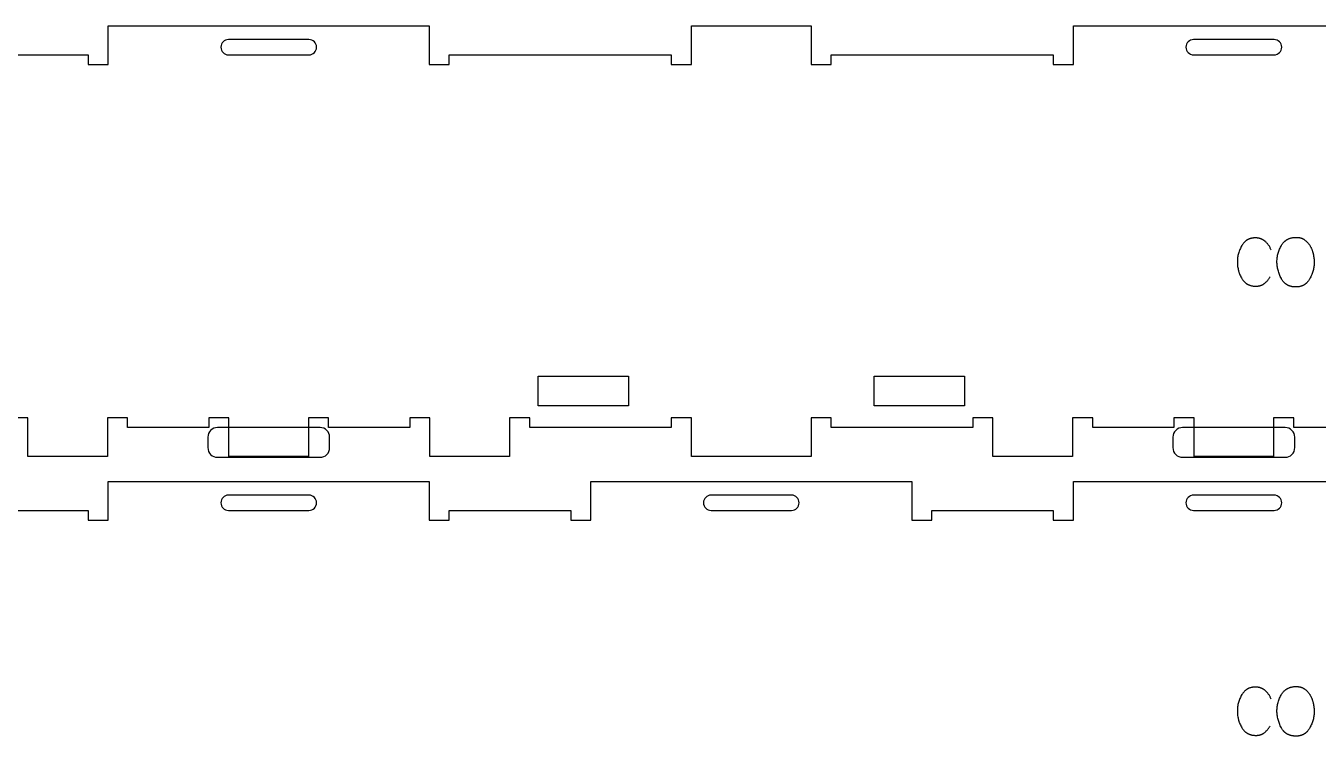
# Model space of a CAD drawing. Extents: x 0 to 4485, y 0 to 8771.
# Drawn here: x 841 to 1645, y 4287 to 4728 of the extents above; entities that cross this region are included whole.
import ezdxf

# ---------------------------------------------------------------- set-up
doc = ezdxf.new("R2010")
doc.units = 0
for name, color, linetype in [('1_ANYTOOL_1MMDEEP_LABELS_S', 2, 'CONTINUOUS'), ('3_ANYTOOL_CUTTHROUGH_INSID', 4, 'CONTINUOUS'), ('4_ANYTOOL_CUTTHROUGH_OUTSI', 5, 'CONTINUOUS'), ('5_ANYTOOL_HALF_MILL_9MM_IN', 3, 'CONTINUOUS')]:
    doc.layers.add(name, color=color, linetype=linetype)

msp = doc.modelspace()

# ---------------------------------------------------------------- linework, layer by layer
at = {"layer": '1_ANYTOOL_1MMDEEP_LABELS_S', "color": 2}
for points in [[(1615.64, 4588.91), (1615.48, 4589.31), (1615.31, 4589.7), (1615.13, 4590.09), (1614.94, 4590.47), (1614.74, 4590.83), (1614.53, 4591.19), (1614.31, 4591.54), (1614.08, 4591.88), (1613.84, 4592.21), (1613.59, 4592.54), (1613.33, 4592.85), (1613.06, 4593.15), (1612.78, 4593.45), (1612.49, 4593.74), (1612.19, 4594.02), (1611.89, 4594.29), (1611.73, 4594.42), (1611.57, 4594.54), (1611.41, 4594.67), (1611.24, 4594.78), (1611.08, 4594.9), (1610.91, 4595.01), (1610.74, 4595.11), (1610.56, 4595.21), (1610.39, 4595.31), (1610.21, 4595.41), (1610.03, 4595.49), (1609.85, 4595.58), (1609.67, 4595.66), (1609.48, 4595.74), (1609.3, 4595.81), (1609.11, 4595.88), (1608.91, 4595.94), (1608.72, 4596), (1608.52, 4596.06), (1608.33, 4596.11), (1608.12, 4596.16), (1607.92, 4596.2), (1607.72, 4596.24), (1607.51, 4596.28), (1607.3, 4596.31), (1607.09, 4596.33), (1606.88, 4596.36), (1606.66, 4596.37), (1606.44, 4596.39), (1606.22, 4596.4), (1606, 4596.41), (1605.78, 4596.41), (1605.44, 4596.4), (1605.1, 4596.39), (1604.77, 4596.37), (1604.44, 4596.33), (1604.12, 4596.29), (1603.8, 4596.24), (1603.49, 4596.18), (1603.18, 4596.11), (1602.88, 4596.04), (1602.59, 4595.95), (1602.3, 4595.85), (1602.02, 4595.75), (1601.74, 4595.63), (1601.6, 4595.57), (1601.46, 4595.51), (1601.33, 4595.44), (1601.19, 4595.38), (1601.06, 4595.31), (1600.93, 4595.23), (1600.8, 4595.16), (1600.67, 4595.08), (1600.55, 4595), (1600.42, 4594.92), (1600.3, 4594.84), (1600.17, 4594.75), (1600.05, 4594.67), (1599.93, 4594.57), (1599.69, 4594.39), (1599.46, 4594.19), (1599.24, 4593.98), (1599.02, 4593.77), (1598.8, 4593.54), (1598.59, 4593.31), (1598.39, 4593.07), (1598.19, 4592.81), (1597.99, 4592.55), (1597.8, 4592.28), (1597.62, 4592), (1597.44, 4591.71), (1597.1, 4591.12), (1596.79, 4590.53), (1596.49, 4589.92), (1596.22, 4589.31), (1595.96, 4588.69), (1595.73, 4588.07), (1595.52, 4587.43), (1595.34, 4586.79), (1595.17, 4586.14), (1595.03, 4585.49), (1594.91, 4584.83), (1594.81, 4584.16), (1594.73, 4583.48), (1594.68, 4582.8), (1594.65, 4582.11), (1594.64, 4581.41), (1594.65, 4580.71), (1594.68, 4580.02), (1594.74, 4579.33), (1594.81, 4578.66), (1594.91, 4577.99), (1595.04, 4577.33), (1595.18, 4576.67), (1595.26, 4576.35), (1595.35, 4576.02), (1595.44, 4575.7), (1595.54, 4575.38), (1595.64, 4575.07), (1595.75, 4574.75), (1595.86, 4574.44), (1595.98, 4574.12), (1596.24, 4573.5), (1596.52, 4572.89), (1596.82, 4572.29), (1597.14, 4571.69), (1597.49, 4571.1), (1597.67, 4570.81), (1597.85, 4570.53), (1598.05, 4570.26), (1598.24, 4570), (1598.45, 4569.75), (1598.66, 4569.51), (1598.87, 4569.27), (1599.09, 4569.05), (1599.32, 4568.83), (1599.55, 4568.63), (1599.79, 4568.43), (1599.91, 4568.33), (1600.04, 4568.24), (1600.16, 4568.15), (1600.29, 4568.06), (1600.41, 4567.98), (1600.54, 4567.89), (1600.67, 4567.81), (1600.8, 4567.73), (1600.94, 4567.66), (1601.07, 4567.58), (1601.21, 4567.51), (1601.34, 4567.44), (1601.62, 4567.31), (1601.91, 4567.18), (1602.2, 4567.07), (1602.49, 4566.96), (1602.79, 4566.87), (1603.1, 4566.78), (1603.41, 4566.7), (1603.73, 4566.63), (1604.06, 4566.57), (1604.39, 4566.52), (1604.72, 4566.48), (1605.06, 4566.45), (1605.41, 4566.43), (1605.76, 4566.41), (1606.12, 4566.41), (1606.5, 4566.41), (1606.88, 4566.43), (1607.06, 4566.45), (1607.25, 4566.46), (1607.43, 4566.49), (1607.61, 4566.51), (1607.78, 4566.54), (1607.96, 4566.57), (1608.13, 4566.6), (1608.3, 4566.64), (1608.47, 4566.68), (1608.64, 4566.72), (1608.81, 4566.77), (1608.97, 4566.81), (1609.13, 4566.87), (1609.29, 4566.92), (1609.45, 4566.98), (1609.61, 4567.04), (1609.77, 4567.11), (1609.92, 4567.18), (1610.07, 4567.25), (1610.22, 4567.32), (1610.37, 4567.4), (1610.51, 4567.48), (1610.66, 4567.57), (1610.8, 4567.65), (1610.94, 4567.75), (1611.08, 4567.84), (1611.22, 4567.94), (1611.35, 4568.04), (1611.62, 4568.24), (1611.88, 4568.46), (1612.13, 4568.68), (1612.38, 4568.91), (1612.62, 4569.15), (1612.86, 4569.39), (1613.09, 4569.64), (1613.32, 4569.9), (1613.54, 4570.17), (1613.76, 4570.44), (1613.97, 4570.72), (1614.18, 4571.01), (1614.38, 4571.31), (1614.58, 4571.61), (1614.77, 4571.92), (1614.95, 4572.24)], [(1615.64, 4309.9), (1615.48, 4310.3), (1615.31, 4310.69), (1615.13, 4311.08), (1614.94, 4311.45), (1614.74, 4311.82), (1614.53, 4312.18), (1614.31, 4312.53), (1614.08, 4312.87), (1613.84, 4313.2), (1613.59, 4313.52), (1613.33, 4313.84), (1613.06, 4314.14), (1612.78, 4314.44), (1612.49, 4314.73), (1612.19, 4315), (1611.89, 4315.27), (1611.73, 4315.4), (1611.57, 4315.53), (1611.41, 4315.65), (1611.24, 4315.77), (1611.08, 4315.89), (1610.91, 4316), (1610.74, 4316.1), (1610.56, 4316.2), (1610.39, 4316.3), (1610.21, 4316.39), (1610.03, 4316.48), (1609.85, 4316.57), (1609.67, 4316.65), (1609.48, 4316.72), (1609.3, 4316.8), (1609.11, 4316.87), (1608.91, 4316.93), (1608.72, 4316.99), (1608.52, 4317.05), (1608.33, 4317.1), (1608.12, 4317.15), (1607.92, 4317.19), (1607.72, 4317.23), (1607.51, 4317.26), (1607.3, 4317.29), (1607.09, 4317.32), (1606.88, 4317.34), (1606.66, 4317.36), (1606.44, 4317.38), (1606.22, 4317.39), (1606, 4317.39), (1605.78, 4317.4), (1605.44, 4317.39), (1605.1, 4317.38), (1604.77, 4317.35), (1604.44, 4317.32), (1604.12, 4317.28), (1603.8, 4317.23), (1603.49, 4317.17), (1603.18, 4317.1), (1602.88, 4317.02), (1602.59, 4316.94), (1602.3, 4316.84), (1602.02, 4316.74), (1601.74, 4316.62), (1601.6, 4316.56), (1601.46, 4316.5), (1601.33, 4316.43), (1601.19, 4316.36), (1601.06, 4316.29), (1600.93, 4316.22), (1600.8, 4316.15), (1600.67, 4316.07), (1600.55, 4315.99), (1600.42, 4315.91), (1600.3, 4315.83), (1600.17, 4315.74), (1600.05, 4315.65), (1599.93, 4315.56), (1599.69, 4315.37), (1599.46, 4315.18), (1599.24, 4314.97), (1599.02, 4314.76), (1598.8, 4314.53), (1598.59, 4314.3), (1598.39, 4314.05), (1598.19, 4313.8), (1597.99, 4313.54), (1597.8, 4313.27), (1597.62, 4312.99), (1597.44, 4312.7), (1597.1, 4312.11), (1596.79, 4311.52), (1596.49, 4310.91), (1596.22, 4310.3), (1595.96, 4309.68), (1595.73, 4309.05), (1595.52, 4308.42), (1595.34, 4307.78), (1595.17, 4307.13), (1595.03, 4306.48), (1594.91, 4305.81), (1594.81, 4305.15), (1594.73, 4304.47), (1594.68, 4303.78), (1594.65, 4303.09), (1594.64, 4302.4), (1594.65, 4301.7), (1594.68, 4301.01), (1594.74, 4300.32), (1594.81, 4299.65), (1594.91, 4298.98), (1595.04, 4298.31), (1595.18, 4297.66), (1595.26, 4297.33), (1595.35, 4297.01), (1595.44, 4296.69), (1595.54, 4296.37), (1595.64, 4296.05), (1595.75, 4295.74), (1595.86, 4295.42), (1595.98, 4295.11), (1596.24, 4294.49), (1596.52, 4293.88), (1596.82, 4293.28), (1597.14, 4292.68), (1597.49, 4292.09), (1597.67, 4291.8), (1597.85, 4291.52), (1598.05, 4291.25), (1598.24, 4290.99), (1598.45, 4290.74), (1598.66, 4290.49), (1598.87, 4290.26), (1599.09, 4290.04), (1599.32, 4289.82), (1599.55, 4289.61), (1599.79, 4289.42), (1599.91, 4289.32), (1600.04, 4289.23), (1600.16, 4289.14), (1600.29, 4289.05), (1600.41, 4288.96), (1600.54, 4288.88), (1600.67, 4288.8), (1600.8, 4288.72), (1600.94, 4288.64), (1601.07, 4288.57), (1601.21, 4288.5), (1601.34, 4288.43), (1601.62, 4288.29), (1601.91, 4288.17), (1602.2, 4288.06), (1602.49, 4287.95), (1602.79, 4287.85), (1603.1, 4287.77), (1603.41, 4287.69), (1603.73, 4287.62), (1604.06, 4287.56), (1604.39, 4287.51), (1604.72, 4287.47), (1605.06, 4287.44), (1605.41, 4287.41), (1605.76, 4287.4), (1606.12, 4287.4), (1606.5, 4287.4), (1606.88, 4287.42), (1607.06, 4287.44), (1607.25, 4287.45), (1607.43, 4287.47), (1607.61, 4287.5), (1607.78, 4287.52), (1607.96, 4287.55), (1608.13, 4287.59), (1608.3, 4287.62), (1608.47, 4287.66), (1608.64, 4287.71), (1608.81, 4287.75), (1608.97, 4287.8), (1609.13, 4287.86), (1609.29, 4287.91), (1609.45, 4287.97), (1609.61, 4288.03), (1609.77, 4288.1), (1609.92, 4288.17), (1610.07, 4288.24), (1610.22, 4288.31), (1610.37, 4288.39), (1610.51, 4288.47), (1610.66, 4288.56), (1610.8, 4288.64), (1610.94, 4288.73), (1611.08, 4288.83), (1611.22, 4288.92), (1611.35, 4289.02), (1611.62, 4289.23), (1611.88, 4289.45), (1612.13, 4289.67), (1612.38, 4289.9), (1612.62, 4290.13), (1612.86, 4290.38), (1613.09, 4290.63), (1613.32, 4290.89), (1613.54, 4291.15), (1613.76, 4291.43), (1613.97, 4291.71), (1614.18, 4292), (1614.38, 4292.29), (1614.58, 4292.6), (1614.77, 4292.91), (1614.95, 4293.22)]]:
    msp.add_lwpolyline(points, dxfattribs=at)
for points in [[(1631.28, 4596.75), (1631.65, 4596.74), (1632.01, 4596.73), (1632.37, 4596.7), (1632.72, 4596.66), (1632.9, 4596.63), (1633.07, 4596.61), (1633.24, 4596.58), (1633.4, 4596.54), (1633.57, 4596.51), (1633.73, 4596.47), (1633.89, 4596.43), (1634.05, 4596.38), (1634.21, 4596.33), (1634.37, 4596.28), (1634.52, 4596.23), (1634.68, 4596.17), (1634.83, 4596.11), (1634.98, 4596.05), (1635.13, 4595.99), (1635.27, 4595.92), (1635.42, 4595.85), (1635.56, 4595.77), (1635.7, 4595.7), (1635.84, 4595.62), (1635.98, 4595.54), (1636.11, 4595.45), (1636.25, 4595.36), (1636.38, 4595.27), (1636.64, 4595.08), (1636.89, 4594.89), (1637.14, 4594.69), (1637.38, 4594.48), (1637.62, 4594.27), (1637.85, 4594.05), (1638.07, 4593.83), (1638.29, 4593.6), (1638.5, 4593.36), (1638.71, 4593.11), (1638.91, 4592.86), (1639.11, 4592.61), (1639.3, 4592.35), (1639.48, 4592.08), (1639.66, 4591.8), (1639.83, 4591.52), (1639.99, 4591.24), (1640.16, 4590.95), (1640.31, 4590.65), (1640.46, 4590.36), (1640.6, 4590.06), (1640.74, 4589.75), (1640.87, 4589.44), (1641, 4589.13), (1641.12, 4588.82), (1641.23, 4588.5), (1641.34, 4588.18), (1641.44, 4587.85), (1641.54, 4587.52), (1641.63, 4587.19), (1641.72, 4586.85), (1641.8, 4586.51), (1641.95, 4585.83), (1642.07, 4585.15), (1642.18, 4584.48), (1642.27, 4583.82), (1642.33, 4583.16), (1642.38, 4582.51), (1642.41, 4581.87), (1642.42, 4581.24), (1642.41, 4580.6), (1642.38, 4579.96), (1642.32, 4579.32), (1642.25, 4578.69), (1642.15, 4578.05), (1642.03, 4577.41), (1641.89, 4576.77), (1641.73, 4576.14), (1641.55, 4575.5), (1641.34, 4574.86), (1641.12, 4574.22), (1640.87, 4573.59), (1640.6, 4572.95), (1640.31, 4572.31), (1639.99, 4571.67), (1639.66, 4571.04), (1639.48, 4570.72), (1639.3, 4570.42), (1639.11, 4570.12), (1638.92, 4569.84), (1638.72, 4569.57), (1638.51, 4569.3), (1638.3, 4569.05), (1638.08, 4568.81), (1637.96, 4568.69), (1637.85, 4568.57), (1637.73, 4568.46), (1637.62, 4568.35), (1637.5, 4568.24), (1637.38, 4568.13), (1637.26, 4568.03), (1637.14, 4567.93), (1637.01, 4567.83), (1636.88, 4567.73), (1636.76, 4567.64), (1636.63, 4567.55), (1636.5, 4567.46), (1636.36, 4567.38), (1636.23, 4567.29), (1636.09, 4567.21), (1635.96, 4567.13), (1635.82, 4567.06), (1635.68, 4566.98), (1635.54, 4566.91), (1635.39, 4566.84), (1635.25, 4566.78), (1635.1, 4566.71), (1634.95, 4566.65), (1634.81, 4566.59), (1634.65, 4566.54), (1634.5, 4566.49), (1634.35, 4566.43), (1634.03, 4566.34), (1633.72, 4566.26), (1633.39, 4566.18), (1633.06, 4566.12), (1632.72, 4566.06), (1632.38, 4566.02), (1632.02, 4565.98), (1631.67, 4565.96), (1631.31, 4565.94), (1630.94, 4565.94), (1630.55, 4565.94), (1630.18, 4565.96), (1629.81, 4565.98), (1629.45, 4566.02), (1629.09, 4566.06), (1628.74, 4566.12), (1628.4, 4566.18), (1628.06, 4566.26), (1627.73, 4566.35), (1627.41, 4566.44), (1627.25, 4566.49), (1627.1, 4566.55), (1626.94, 4566.61), (1626.79, 4566.67), (1626.63, 4566.73), (1626.48, 4566.79), (1626.34, 4566.86), (1626.19, 4566.93), (1626.04, 4567), (1625.9, 4567.08), (1625.76, 4567.15), (1625.62, 4567.23), (1625.48, 4567.32), (1625.34, 4567.4), (1625.21, 4567.49), (1625.07, 4567.58), (1624.94, 4567.67), (1624.81, 4567.76), (1624.68, 4567.86), (1624.55, 4567.96), (1624.43, 4568.06), (1624.3, 4568.17), (1624.18, 4568.28), (1624.06, 4568.39), (1623.94, 4568.5), (1623.82, 4568.62), (1623.71, 4568.73), (1623.6, 4568.85), (1623.48, 4568.98), (1623.37, 4569.1), (1623.16, 4569.36), (1622.95, 4569.63), (1622.74, 4569.91), (1622.55, 4570.2), (1622.36, 4570.49), (1622.18, 4570.8), (1622, 4571.12), (1621.67, 4571.77), (1621.35, 4572.42), (1621.06, 4573.07), (1620.79, 4573.72), (1620.54, 4574.37), (1620.32, 4575.02), (1620.11, 4575.67), (1619.93, 4576.32), (1619.77, 4576.97), (1619.62, 4577.62), (1619.51, 4578.27), (1619.41, 4578.92), (1619.33, 4579.58), (1619.28, 4580.23), (1619.25, 4580.88), (1619.24, 4581.54), (1619.25, 4582.23), (1619.28, 4582.92), (1619.34, 4583.6), (1619.42, 4584.28), (1619.52, 4584.95), (1619.64, 4585.61), (1619.79, 4586.27), (1619.96, 4586.92), (1620.15, 4587.57), (1620.37, 4588.21), (1620.6, 4588.84), (1620.86, 4589.47), (1621.15, 4590.09), (1621.45, 4590.71), (1621.78, 4591.32), (1622.13, 4591.93), (1622.31, 4592.23), (1622.5, 4592.51), (1622.7, 4592.79), (1622.9, 4593.06), (1623.12, 4593.32), (1623.33, 4593.57), (1623.56, 4593.81), (1623.79, 4594.04), (1623.9, 4594.15), (1624.02, 4594.26), (1624.14, 4594.37), (1624.27, 4594.47), (1624.39, 4594.57), (1624.52, 4594.67), (1624.64, 4594.77), (1624.77, 4594.87), (1624.9, 4594.96), (1625.03, 4595.05), (1625.17, 4595.14), (1625.3, 4595.23), (1625.44, 4595.31), (1625.58, 4595.39), (1625.72, 4595.47), (1625.86, 4595.55), (1626.01, 4595.62), (1626.15, 4595.69), (1626.45, 4595.83), (1626.75, 4595.95), (1627.06, 4596.07), (1627.37, 4596.18), (1627.7, 4596.28), (1628.03, 4596.37), (1628.36, 4596.45), (1628.7, 4596.52), (1629.05, 4596.58), (1629.41, 4596.63), (1629.77, 4596.68), (1630.14, 4596.71), (1630.51, 4596.73), (1630.89, 4596.75)], [(1631.28, 4317.74), (1631.65, 4317.73), (1632.01, 4317.72), (1632.37, 4317.69), (1632.72, 4317.65), (1632.9, 4317.62), (1633.07, 4317.59), (1633.24, 4317.56), (1633.4, 4317.53), (1633.57, 4317.49), (1633.73, 4317.46), (1633.89, 4317.41), (1634.05, 4317.37), (1634.21, 4317.32), (1634.37, 4317.27), (1634.52, 4317.22), (1634.68, 4317.16), (1634.83, 4317.1), (1634.98, 4317.04), (1635.13, 4316.97), (1635.27, 4316.91), (1635.42, 4316.84), (1635.56, 4316.76), (1635.7, 4316.69), (1635.84, 4316.61), (1635.98, 4316.52), (1636.11, 4316.44), (1636.25, 4316.35), (1636.38, 4316.26), (1636.64, 4316.07), (1636.89, 4315.88), (1637.14, 4315.68), (1637.38, 4315.47), (1637.62, 4315.26), (1637.85, 4315.04), (1638.07, 4314.81), (1638.29, 4314.58), (1638.5, 4314.35), (1638.71, 4314.1), (1638.91, 4313.85), (1639.11, 4313.6), (1639.3, 4313.33), (1639.48, 4313.07), (1639.66, 4312.79), (1639.83, 4312.51), (1639.99, 4312.22), (1640.16, 4311.93), (1640.31, 4311.64), (1640.46, 4311.34), (1640.6, 4311.04), (1640.74, 4310.74), (1640.87, 4310.43), (1641, 4310.12), (1641.12, 4309.81), (1641.23, 4309.49), (1641.34, 4309.16), (1641.44, 4308.84), (1641.54, 4308.51), (1641.63, 4308.17), (1641.72, 4307.84), (1641.8, 4307.5), (1641.95, 4306.81), (1642.07, 4306.14), (1642.18, 4305.47), (1642.27, 4304.81), (1642.33, 4304.15), (1642.38, 4303.5), (1642.41, 4302.86), (1642.42, 4302.22), (1642.41, 4301.59), (1642.38, 4300.95), (1642.32, 4300.31), (1642.25, 4299.67), (1642.15, 4299.04), (1642.03, 4298.4), (1641.89, 4297.76), (1641.73, 4297.12), (1641.55, 4296.49), (1641.34, 4295.85), (1641.12, 4295.21), (1640.87, 4294.57), (1640.6, 4293.94), (1640.31, 4293.3), (1639.99, 4292.66), (1639.66, 4292.02), (1639.48, 4291.71), (1639.3, 4291.41), (1639.11, 4291.11), (1638.92, 4290.83), (1638.72, 4290.56), (1638.51, 4290.29), (1638.3, 4290.04), (1638.08, 4289.79), (1637.96, 4289.67), (1637.85, 4289.56), (1637.73, 4289.45), (1637.62, 4289.33), (1637.5, 4289.23), (1637.38, 4289.12), (1637.26, 4289.02), (1637.14, 4288.92), (1637.01, 4288.82), (1636.88, 4288.72), (1636.76, 4288.63), (1636.63, 4288.54), (1636.5, 4288.45), (1636.36, 4288.36), (1636.23, 4288.28), (1636.09, 4288.2), (1635.96, 4288.12), (1635.82, 4288.04), (1635.68, 4287.97), (1635.54, 4287.9), (1635.39, 4287.83), (1635.25, 4287.77), (1635.1, 4287.7), (1634.95, 4287.64), (1634.81, 4287.58), (1634.65, 4287.53), (1634.5, 4287.47), (1634.35, 4287.42), (1634.03, 4287.33), (1633.72, 4287.24), (1633.39, 4287.17), (1633.06, 4287.1), (1632.72, 4287.05), (1632.38, 4287), (1632.02, 4286.97), (1631.67, 4286.94), (1631.31, 4286.93), (1630.94, 4286.92), (1630.55, 4286.93), (1630.18, 4286.94), (1629.81, 4286.97), (1629.45, 4287.01), (1629.09, 4287.05), (1628.74, 4287.11), (1628.4, 4287.17), (1628.06, 4287.25), (1627.73, 4287.33), (1627.41, 4287.43), (1627.25, 4287.48), (1627.1, 4287.54), (1626.94, 4287.59), (1626.79, 4287.65), (1626.63, 4287.72), (1626.48, 4287.78), (1626.34, 4287.85), (1626.19, 4287.92), (1626.04, 4287.99), (1625.9, 4288.06), (1625.76, 4288.14), (1625.62, 4288.22), (1625.48, 4288.3), (1625.34, 4288.39), (1625.21, 4288.48), (1625.07, 4288.57), (1624.94, 4288.66), (1624.81, 4288.75), (1624.68, 4288.85), (1624.55, 4288.95), (1624.43, 4289.05), (1624.3, 4289.16), (1624.18, 4289.27), (1624.06, 4289.38), (1623.94, 4289.49), (1623.82, 4289.6), (1623.71, 4289.72), (1623.6, 4289.84), (1623.48, 4289.96), (1623.37, 4290.09), (1623.16, 4290.35), (1622.95, 4290.62), (1622.74, 4290.89), (1622.55, 4291.18), (1622.36, 4291.48), (1622.18, 4291.79), (1622, 4292.11), (1621.67, 4292.76), (1621.35, 4293.41), (1621.06, 4294.06), (1620.79, 4294.71), (1620.54, 4295.36), (1620.32, 4296.01), (1620.11, 4296.66), (1619.93, 4297.31), (1619.77, 4297.96), (1619.62, 4298.61), (1619.51, 4299.26), (1619.41, 4299.91), (1619.33, 4300.57), (1619.28, 4301.22), (1619.25, 4301.87), (1619.24, 4302.52), (1619.25, 4303.22), (1619.28, 4303.91), (1619.34, 4304.59), (1619.42, 4305.26), (1619.52, 4305.93), (1619.64, 4306.6), (1619.79, 4307.26), (1619.96, 4307.91), (1620.15, 4308.55), (1620.37, 4309.2), (1620.6, 4309.83), (1620.86, 4310.46), (1621.15, 4311.08), (1621.45, 4311.7), (1621.78, 4312.31), (1622.13, 4312.92), (1622.31, 4313.21), (1622.5, 4313.5), (1622.7, 4313.78), (1622.9, 4314.05), (1623.12, 4314.31), (1623.33, 4314.56), (1623.56, 4314.8), (1623.79, 4315.03), (1623.9, 4315.14), (1624.02, 4315.25), (1624.14, 4315.35), (1624.27, 4315.46), (1624.39, 4315.56), (1624.52, 4315.66), (1624.64, 4315.76), (1624.77, 4315.86), (1624.9, 4315.95), (1625.03, 4316.04), (1625.17, 4316.13), (1625.3, 4316.21), (1625.44, 4316.3), (1625.58, 4316.38), (1625.72, 4316.46), (1625.86, 4316.53), (1626.01, 4316.61), (1626.15, 4316.68), (1626.45, 4316.82), (1626.75, 4316.94), (1627.06, 4317.06), (1627.37, 4317.17), (1627.7, 4317.27), (1628.03, 4317.36), (1628.36, 4317.44), (1628.7, 4317.51), (1629.05, 4317.57), (1629.41, 4317.62), (1629.77, 4317.66), (1630.14, 4317.7), (1630.51, 4317.72), (1630.89, 4317.73)]]:
    msp.add_lwpolyline(points, close=True, dxfattribs=at)
at = {"layer": '3_ANYTOOL_CUTTHROUGH_INSID', "color": 4}
for points in [[(967.45, 4710.12), (1017.45, 4710.12, 1), (1017.45, 4719.62), (967.45, 4719.62, 1)], [(967.45, 4710.12), (1017.45, 4710.12, 1), (1017.45, 4719.62), (967.45, 4719.62, 1)], [(1567.45, 4710.12), (1617.45, 4710.12, 1), (1617.45, 4719.62), (1567.45, 4719.62, 1)], [(1567.45, 4710.12), (1617.45, 4710.12, 1), (1617.45, 4719.62), (1567.45, 4719.62, 1)], [(967.45, 4427.12), (1017.45, 4427.12, 1), (1017.45, 4436.62), (967.45, 4436.62, 1)], [(967.45, 4427.12), (1017.45, 4427.12, 1), (1017.45, 4436.62), (967.45, 4436.62, 1)], [(1267.45, 4427.12), (1317.45, 4427.12, 1), (1317.45, 4436.62), (1267.45, 4436.62, 1)], [(1267.45, 4427.12), (1317.45, 4427.12, 1), (1317.45, 4436.62), (1267.45, 4436.62, 1)], [(1567.45, 4427.12), (1617.45, 4427.12, 1), (1617.45, 4436.62), (1567.45, 4436.62, 1)], [(1567.45, 4427.12), (1617.45, 4427.12, 1), (1617.45, 4436.62), (1567.45, 4436.62, 1)]]:
    msp.add_lwpolyline(points, format="xyb", close=True, dxfattribs=at)
for points in [[(1159.9, 4492.12), (1159.9, 4510.62), (1216.1, 4510.62), (1216.1, 4492.12)], [(1159.9, 4492.12), (1159.9, 4510.62), (1216.1, 4510.62), (1216.1, 4492.12)], [(1425, 4492.12), (1368.8, 4492.12), (1368.8, 4510.62), (1425, 4510.62)], [(1425, 4492.12), (1368.8, 4492.12), (1368.8, 4510.62), (1425, 4510.62)]]:
    msp.add_lwpolyline(points, close=True, dxfattribs=at)
at = {"layer": '4_ANYTOOL_CUTTHROUGH_OUTSI', "color": 5}
for points in [[(742.2, 4710.12), (842.45, 4710.12), (880.2, 4710.12), (880.2, 4704.12), (892.7, 4704.12), (892.7, 4704.37), (892.7, 4704.37), (892.7, 4728.12), (1092.2, 4728.12), (1092.2, 4704.12), (1104.7, 4704.12), (1104.7, 4710.12), (1142.45, 4710.12), (1242.7, 4710.12), (1242.7, 4704.12), (1255.2, 4704.12), (1255.2, 4728.12), (1329.7, 4728.12), (1329.7, 4704.12), (1342.2, 4704.12), (1342.2, 4710.12), (1442.45, 4710.12), (1480.2, 4710.12), (1480.2, 4704.12), (1492.7, 4704.12), (1492.7, 4704.37), (1492.7, 4704.37), (1492.7, 4728.12), (1692.2, 4728.12)], [(742.2, 4710.12), (842.45, 4710.12), (880.2, 4710.12), (880.2, 4704.12), (892.7, 4704.12), (892.7, 4704.37), (892.7, 4704.37), (892.7, 4728.12), (1092.2, 4728.12), (1092.2, 4704.12), (1104.7, 4704.12), (1104.7, 4710.12), (1142.45, 4710.12), (1242.7, 4710.12), (1242.7, 4704.12), (1255.2, 4704.12), (1255.2, 4728.12), (1329.7, 4728.12), (1329.7, 4704.12), (1342.2, 4704.12), (1342.2, 4710.12), (1442.45, 4710.12), (1480.2, 4710.12), (1480.2, 4704.12), (1492.7, 4704.12), (1492.7, 4704.37), (1492.7, 4704.37), (1492.7, 4728.12), (1692.2, 4728.12)], [(1680.2, 4478.62), (1629.7, 4478.62), (1629.7, 4484.62), (1617.2, 4484.62), (1617.2, 4460.62), (1567.7, 4460.62), (1567.7, 4484.62), (1555.2, 4484.62), (1555.2, 4478.62), (1504.7, 4478.62), (1504.7, 4484.62), (1492.2, 4484.62), (1492.2, 4460.62), (1442.7, 4460.62), (1442.7, 4484.62), (1430.2, 4484.62), (1430.2, 4478.62), (1342.2, 4478.62), (1342.2, 4484.62), (1329.7, 4484.62), (1329.7, 4460.62), (1255.2, 4460.62), (1255.2, 4484.62), (1242.7, 4484.62), (1242.7, 4478.62), (1154.7, 4478.62), (1154.7, 4484.62), (1142.2, 4484.62), (1142.2, 4460.62), (1092.7, 4460.62), (1092.7, 4484.62), (1080.2, 4484.62), (1080.2, 4478.62), (1029.7, 4478.62), (1029.7, 4484.62), (1017.2, 4484.62), (1017.2, 4460.62), (967.7, 4460.62), (967.7, 4484.62), (955.2, 4484.62), (955.2, 4478.62), (904.7, 4478.62), (904.7, 4484.62), (892.2, 4484.62), (892.2, 4460.62), (842.7, 4460.62), (842.7, 4484.62), (830.2, 4484.62)], [(1680.2, 4478.62), (1629.7, 4478.62), (1629.7, 4484.62), (1617.2, 4484.62), (1617.2, 4460.62), (1567.7, 4460.62), (1567.7, 4484.62), (1555.2, 4484.62), (1555.2, 4478.62), (1504.7, 4478.62), (1504.7, 4484.62), (1492.2, 4484.62), (1492.2, 4460.62), (1442.7, 4460.62), (1442.7, 4484.62), (1430.2, 4484.62), (1430.2, 4478.62), (1342.2, 4478.62), (1342.2, 4484.62), (1329.7, 4484.62), (1329.7, 4460.62), (1255.2, 4460.62), (1255.2, 4484.62), (1242.7, 4484.62), (1242.7, 4478.62), (1154.7, 4478.62), (1154.7, 4484.62), (1142.2, 4484.62), (1142.2, 4460.62), (1092.7, 4460.62), (1092.7, 4484.62), (1080.2, 4484.62), (1080.2, 4478.62), (1029.7, 4478.62), (1029.7, 4484.62), (1017.2, 4484.62), (1017.2, 4460.62), (967.7, 4460.62), (967.7, 4484.62), (955.2, 4484.62), (955.2, 4478.62), (904.7, 4478.62), (904.7, 4484.62), (892.2, 4484.62), (892.2, 4460.62), (842.7, 4460.62), (842.7, 4484.62), (830.2, 4484.62)], [(804.7, 4427.12), (842.45, 4427.12), (880.2, 4427.12), (880.2, 4421.12), (892.7, 4421.12), (892.7, 4421.37), (892.7, 4421.37), (892.7, 4445.12), (1092.2, 4445.12), (1092.2, 4421.12), (1104.7, 4421.12), (1104.7, 4427.12), (1180.2, 4427.12), (1180.2, 4421.12), (1192.7, 4421.12), (1192.7, 4445.12), (1392.2, 4445.12), (1392.2, 4421.12), (1404.7, 4421.12), (1404.7, 4427.12), (1442.45, 4427.12), (1480.2, 4427.12), (1480.2, 4421.12), (1492.7, 4421.12), (1492.7, 4421.37), (1492.7, 4421.37), (1492.7, 4445.12), (1692.2, 4445.12)], [(804.7, 4427.12), (842.45, 4427.12), (880.2, 4427.12), (880.2, 4421.12), (892.7, 4421.12), (892.7, 4421.37), (892.7, 4421.37), (892.7, 4445.12), (1092.2, 4445.12), (1092.2, 4421.12), (1104.7, 4421.12), (1104.7, 4427.12), (1180.2, 4427.12), (1180.2, 4421.12), (1192.7, 4421.12), (1192.7, 4445.12), (1392.2, 4445.12), (1392.2, 4421.12), (1404.7, 4421.12), (1404.7, 4427.12), (1442.45, 4427.12), (1480.2, 4427.12), (1480.2, 4421.12), (1492.7, 4421.12), (1492.7, 4421.37), (1492.7, 4421.37), (1492.7, 4445.12), (1692.2, 4445.12)]]:
    msp.add_lwpolyline(points, dxfattribs=at)
at = {"layer": '5_ANYTOOL_HALF_MILL_9MM_IN'}
for points in [[(960.58, 4478.62, 0.414214), (954.58, 4472.62), (954.58, 4466.12, 0.414214), (960.58, 4460.12), (1024.33, 4460.12, 0.414214), (1030.33, 4466.12), (1030.33, 4472.62, 0.414214), (1024.33, 4478.62)], [(960.58, 4478.62, 0.414214), (954.58, 4472.62), (954.58, 4466.12, 0.414214), (960.58, 4460.12), (1024.33, 4460.12, 0.414214), (1030.33, 4466.12), (1030.33, 4472.62, 0.414214), (1024.33, 4478.62)], [(1560.58, 4478.62, 0.414214), (1554.58, 4472.62), (1554.58, 4466.12, 0.414214), (1560.58, 4460.12), (1624.33, 4460.12, 0.414214), (1630.33, 4466.12), (1630.33, 4472.62, 0.414214), (1624.33, 4478.62)], [(1560.58, 4478.62, 0.414214), (1554.58, 4472.62), (1554.58, 4466.12, 0.414214), (1560.58, 4460.12), (1624.33, 4460.12, 0.414214), (1630.33, 4466.12), (1630.33, 4472.62, 0.414214), (1624.33, 4478.62)]]:
    msp.add_lwpolyline(points, format="xyb", close=True, dxfattribs=at)

doc.saveas('drawing.dxf')
